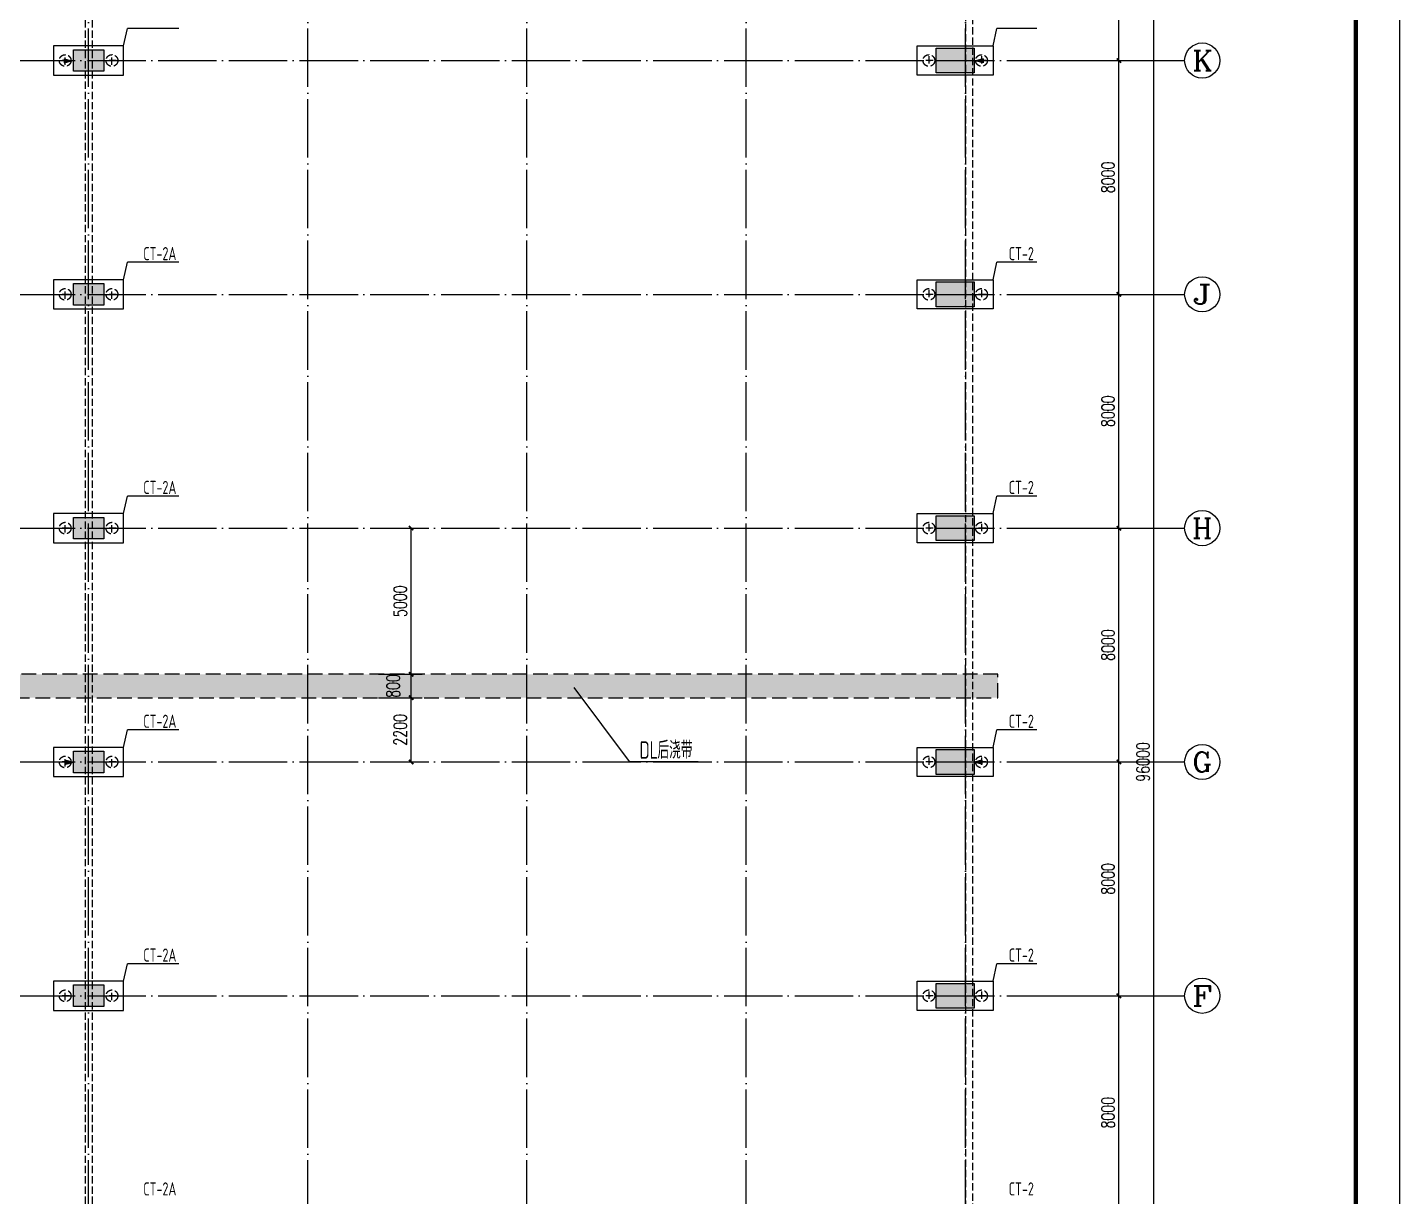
# Model space of a CAD drawing. Extents: x 14475413 to 15955882, y -732572 to -282951.
# Drawn here: x 14699866 to 14746809, y -546326 to -506326 of the extents above; entities that cross this region are included whole.
import ezdxf
from ezdxf.enums import TextEntityAlignment as Align

# ---------------------------------------------------------------- set-up
doc = ezdxf.new("R2010")
doc.units = 0
doc.header["$LTSCALE"] = 1000
doc.header["$MEASUREMENT"] = 0
for name, pattern in [('94', [0]), ('DASH', [0.35, 0.25, -0.1]), ('DOTE', [2.42, 2, -0.2, 0.02, -0.2])]:
    doc.linetypes.add(name, pattern=pattern)
for name, color, linetype in [('1', 7, 'Continuous'), ('1507', 6, 'Continuous'), ('3', 3, 'Continuous'), ('3T_WOOD', 21, 'Continuous'), ('AXIS', 3, 'Continuous'), ('AXIS_TEXT', 7, 'Continuous'), ('COLU', 253, 'Continuous'), ('dim', 7, 'Continuous'), ('DIM_LEAD', 3, 'Continuous'), ('DOTE', 1, 'DOTE'), ('GL', 2, 'Continuous'), ('PT', 4, 'Continuous'), ('PUB_DIM', 3, 'Continuous'), ('PUB_TEXT', 7, 'Continuous'), ('STAIR', 2, 'Continuous'), ('TK', 4, 'Continuous'), ('搅拌桩', 136, 'Continuous'), ('砌体-小孔砖', 50, 'Continuous')]:
    doc.layers.add(name, color=color, linetype=linetype)
doc.layers.add('116', color=1, linetype='Continuous', lineweight=35)
doc.styles.add('_TCH_AXIS', font='COMPLEX', dxfattribs={"bigfont": 'GBCBIG'})
doc.styles.add('_TCH_DIM_T3', font='SIMPLEX', dxfattribs={"width": 0.705882, "bigfont": 'GBCBIG'})
doc.styles.add('COMPLEX', font='COMPLEX')
doc.styles.add('TSSD_REIN', font='tssdeng.shx', dxfattribs={"width": 0.7, "bigfont": 'tssdchn.shx'})
doc.dimstyles.new('_TCH_ARCH&&150', dxfattribs={"dimtxt": 446.25, "dimasz": 150, "dimexe": 375, "dimexo": 450, "dimgap": 150, "dimtad": 1, "dimdec": 0, "dimzin": 0, "dimdsep": 46, "dimtxsty": '_TCH_DIM_T3', "dimblk": 'ARCHTICK', "dimcen": 0.09, "dimclrt": 7, "dimazin": 2, "dimtfac": 1, "dimtdec": 0, "dimtix": 1, "dimtmove": 2, "dimatfit": 3, "dimfxl": 0, "dimtolj": 1, "dimtzin": 0, "dimarcsym": 0})

# ---------------------------------------------------------------- blocks, each defined once
blk = doc.blocks.new('A$C177878A3')
at = {"layer": '1', "linetype": '94'}
blk.add_hatch(color=6, dxfattribs=at).paths.add_polyline_path([(112, 433), (0, 0), (224, 0)])
at = {"layer": '1', "color": 6, "linetype": '94'}
for p, q in [((0, 0), (112, 433)), ((224, 0), (112, 433)), ((0, 0), (224, 0))]:
    blk.add_line(p, q, dxfattribs=at)
blk = doc.blocks.new('A$C32175502')
at = {"layer": '1', "linetype": '94'}
blk.add_blockref('A$C177878A3', (0, 0), dxfattribs=at)
blk = doc.blocks.new('A$C3C5B3CE3')
at = {"layer": '1', "linetype": '94', "rotation": 180}
blk.add_blockref('A$C32175502', (224, 433), dxfattribs=at)
blk = doc.blocks.new('A$C43EB326B')
at = {"layer": '搅拌桩'}
blk.add_blockref('A$C3C5B3CE3', (0, 0), dxfattribs=at)
blk = doc.blocks.new('A$C2BB7790D')
at = {"layer": 'dim'}
blk.add_blockref('A$C43EB326B', (0, 0), dxfattribs=at)
blk = doc.blocks.new('GeYuanFrame_62714837', base_point=(20.09, 4.53))
at = {"layer": 'TK'}
blk.add_lwpolyline([(20.09, 4.53), (20.09, 598.53), (1071.09, 598.53), (1071.09, 4.53)], close=True, dxfattribs=at)
at = {"layer": 'TK', "const_width": 1}
blk.add_lwpolyline([(45.09, 588.53), (1061.09, 588.53), (1061.09, 14.53), (45.09, 14.53)], close=True, dxfattribs=at)
blk = doc.blocks.new('_AXISO')
blk.add_circle((0, 0), 0.5)
at = {"layer": 'AXIS_TEXT', "style": 'COMPLEX', "width": 1.041667}
blk.add_attdef('A', text='', height=0.56, dxfattribs=at).set_placement((-0.25, -0.28), (0.25, -0.28), align=Align.FIT)
blk = doc.blocks.new('_ArchTick')
at = {"color": 0, "linetype": 'ByBlock', "const_width": 0.4}
blk.add_lwpolyline([(-0.5, -0.5), (0.5, 0.5)], dxfattribs=at)
blk = doc.blocks.new('*D1516')
at = {"layer": 'AXIS', "color": 0, "lineweight": -2}
for p, q in [((14733907, -483458), (14738782, -483458)), ((14738407, -579458), (14738407, -483458)), ((14733907, -579458), (14738782, -579458))]:
    blk.add_line(p, q, dxfattribs=at)
at = {"layer": 'Defpoints', "color": 0}
for p in [(14733457, -483458), (14738407, -483458), (14733457, -579458)]:
    blk.add_point(p, dxfattribs=at)
at = {"layer": 'AXIS', "color": 0, "lineweight": -2, "xscale": 150, "yscale": 150, "zscale": 150}
for p, rotation in [((14738407, -483458), 90), ((14738407, -579458), 270)]:
    blk.add_blockref('_ArchTick', p, dxfattribs=dict(at, rotation=rotation))
at = {"layer": 'AXIS', "color": 7, "insert": (14738034, -531458), "char_height": 446.2, "attachment_point": 5, "rotation": 90, "style": '_TCH_DIM_T3'}
blk.add_mtext('\\A1;96000', dxfattribs=at)
blk = doc.blocks.new('*D1521')
at = {"layer": 'AXIS', "color": 0, "lineweight": -2}
for p, q in [((14733907, -539458), (14737582, -539458)), ((14737207, -547458), (14737207, -539458)), ((14733907, -547458), (14737582, -547458))]:
    blk.add_line(p, q, dxfattribs=at)
at = {"layer": 'Defpoints', "color": 0}
for p in [(14733457, -539458), (14737207, -539458), (14733457, -547458)]:
    blk.add_point(p, dxfattribs=at)
at = {"layer": 'AXIS', "color": 0, "lineweight": -2, "xscale": 150, "yscale": 150, "zscale": 150}
for p, rotation in [((14737207, -539458), 90), ((14737207, -547458), 270)]:
    blk.add_blockref('_ArchTick', p, dxfattribs=dict(at, rotation=rotation))
at = {"layer": 'AXIS', "color": 7, "insert": (14736834, -543458), "char_height": 446.2, "attachment_point": 5, "rotation": 90, "style": '_TCH_DIM_T3'}
blk.add_mtext('\\A1;8000', dxfattribs=at)
blk = doc.blocks.new('*D1522')
at = {"layer": 'AXIS', "color": 0, "lineweight": -2}
for p, q in [((14733907, -531458), (14737582, -531458)), ((14737207, -539458), (14737207, -531458)), ((14733907, -539458), (14737582, -539458))]:
    blk.add_line(p, q, dxfattribs=at)
at = {"layer": 'Defpoints', "color": 0}
for p in [(14733457, -531458), (14737207, -531458), (14733457, -539458)]:
    blk.add_point(p, dxfattribs=at)
at = {"layer": 'AXIS', "color": 0, "lineweight": -2, "xscale": 150, "yscale": 150, "zscale": 150}
for p, rotation in [((14737207, -531458), 90), ((14737207, -539458), 270)]:
    blk.add_blockref('_ArchTick', p, dxfattribs=dict(at, rotation=rotation))
at = {"layer": 'AXIS', "color": 7, "insert": (14736834, -535458), "char_height": 446.2, "attachment_point": 5, "rotation": 90, "style": '_TCH_DIM_T3'}
blk.add_mtext('\\A1;8000', dxfattribs=at)
blk = doc.blocks.new('*D1523')
at = {"layer": 'AXIS', "color": 0, "lineweight": -2}
for p, q in [((14733907, -523458), (14737582, -523458)), ((14737207, -531458), (14737207, -523458)), ((14733907, -531458), (14737582, -531458))]:
    blk.add_line(p, q, dxfattribs=at)
at = {"layer": 'Defpoints', "color": 0}
for p in [(14733457, -523458), (14737207, -523458), (14733457, -531458)]:
    blk.add_point(p, dxfattribs=at)
at = {"layer": 'AXIS', "color": 0, "lineweight": -2, "xscale": 150, "yscale": 150, "zscale": 150}
for p, rotation in [((14737207, -523458), 90), ((14737207, -531458), 270)]:
    blk.add_blockref('_ArchTick', p, dxfattribs=dict(at, rotation=rotation))
at = {"layer": 'AXIS', "color": 7, "insert": (14736834, -527458), "char_height": 446.2, "attachment_point": 5, "rotation": 90, "style": '_TCH_DIM_T3'}
blk.add_mtext('\\A1;8000', dxfattribs=at)
blk = doc.blocks.new('*D1524')
at = {"layer": 'AXIS', "color": 0, "lineweight": -2}
for p, q in [((14733907, -515458), (14737582, -515458)), ((14737207, -523458), (14737207, -515458)), ((14733907, -523458), (14737582, -523458))]:
    blk.add_line(p, q, dxfattribs=at)
at = {"layer": 'Defpoints', "color": 0}
for p in [(14733457, -515458), (14737207, -515458), (14733457, -523458)]:
    blk.add_point(p, dxfattribs=at)
at = {"layer": 'AXIS', "color": 0, "lineweight": -2, "xscale": 150, "yscale": 150, "zscale": 150}
for p, rotation in [((14737207, -515458), 90), ((14737207, -523458), 270)]:
    blk.add_blockref('_ArchTick', p, dxfattribs=dict(at, rotation=rotation))
at = {"layer": 'AXIS', "color": 7, "insert": (14736834, -519458), "char_height": 446.2, "attachment_point": 5, "rotation": 90, "style": '_TCH_DIM_T3'}
blk.add_mtext('\\A1;8000', dxfattribs=at)
blk = doc.blocks.new('*D1525')
at = {"layer": 'AXIS', "color": 0, "lineweight": -2}
for p, q in [((14733907, -507458), (14737582, -507458)), ((14737207, -515458), (14737207, -507458)), ((14733907, -515458), (14737582, -515458))]:
    blk.add_line(p, q, dxfattribs=at)
at = {"layer": 'Defpoints', "color": 0}
for p in [(14733457, -507458), (14737207, -507458), (14733457, -515458)]:
    blk.add_point(p, dxfattribs=at)
at = {"layer": 'AXIS', "color": 0, "lineweight": -2, "xscale": 150, "yscale": 150, "zscale": 150}
for p, rotation in [((14737207, -507458), 90), ((14737207, -515458), 270)]:
    blk.add_blockref('_ArchTick', p, dxfattribs=dict(at, rotation=rotation))
at = {"layer": 'AXIS', "color": 7, "insert": (14736834, -511458), "char_height": 446.2, "attachment_point": 5, "rotation": 90, "style": '_TCH_DIM_T3'}
blk.add_mtext('\\A1;8000', dxfattribs=at)
blk = doc.blocks.new('*D1526')
at = {"layer": 'AXIS', "color": 0, "lineweight": -2}
for p, q in [((14733907, -499458), (14737582, -499458)), ((14737207, -507458), (14737207, -499458)), ((14733907, -507458), (14737582, -507458))]:
    blk.add_line(p, q, dxfattribs=at)
at = {"layer": 'Defpoints', "color": 0}
for p in [(14733457, -499458), (14737207, -499458), (14733457, -507458)]:
    blk.add_point(p, dxfattribs=at)
at = {"layer": 'AXIS', "color": 0, "lineweight": -2, "xscale": 150, "yscale": 150, "zscale": 150}
for p, rotation in [((14737207, -499458), 90), ((14737207, -507458), 270)]:
    blk.add_blockref('_ArchTick', p, dxfattribs=dict(at, rotation=rotation))
at = {"layer": 'AXIS', "color": 7, "insert": (14736834, -503458), "char_height": 446.2, "attachment_point": 5, "rotation": 90, "style": '_TCH_DIM_T3'}
blk.add_mtext('\\A1;8000', dxfattribs=at)
blk = doc.blocks.new('*D1547')
at = {"layer": 'Defpoints', "color": 0}
for p in [(14711429, -529258), (14712992, -529258), (14711429, -531458)]:
    blk.add_point(p, dxfattribs=at)
at = {"layer": 'PUB_DIM', "color": 0, "lineweight": -2}
for p, q in [((14711879, -529258), (14713367, -529258)), ((14712992, -531458), (14712992, -529258)), ((14711879, -531458), (14713367, -531458))]:
    blk.add_line(p, q, dxfattribs=at)
at = {"layer": 'PUB_DIM', "color": 0, "lineweight": -2, "xscale": 150, "yscale": 150, "zscale": 150}
for p, rotation in [((14712992, -529258), 90), ((14712992, -531458), 270)]:
    blk.add_blockref('_ArchTick', p, dxfattribs=dict(at, rotation=rotation))
at = {"layer": 'PUB_DIM', "color": 7, "insert": (14712619, -530358), "char_height": 446.2, "attachment_point": 5, "rotation": 90, "style": '_TCH_DIM_T3'}
blk.add_mtext('\\A1;2200', dxfattribs=at)
blk = doc.blocks.new('*D1548')
at = {"layer": 'Defpoints', "color": 0}
for p in [(14711429, -528458), (14712992, -528458), (14711429, -529258)]:
    blk.add_point(p, dxfattribs=at)
at = {"layer": 'PUB_DIM', "color": 0, "lineweight": -2}
for p, q in [((14711879, -528458), (14713367, -528458)), ((14712992, -529258), (14712992, -528458)), ((14711879, -529258), (14713367, -529258))]:
    blk.add_line(p, q, dxfattribs=at)
at = {"layer": 'PUB_DIM', "color": 0, "lineweight": -2, "xscale": 150, "yscale": 150, "zscale": 150}
for p, rotation in [((14712992, -528458), 90), ((14712992, -529258), 270)]:
    blk.add_blockref('_ArchTick', p, dxfattribs=dict(at, rotation=rotation))
at = {"layer": 'PUB_DIM', "color": 7, "insert": (14712378, -528858), "char_height": 446.2, "attachment_point": 5, "rotation": 90, "style": '_TCH_DIM_T3'}
blk.add_mtext('\\A1;800', dxfattribs=at)
blk = doc.blocks.new('*D1549')
at = {"layer": 'Defpoints', "color": 0}
for p in [(14711429, -523458), (14712992, -523458), (14711429, -528458)]:
    blk.add_point(p, dxfattribs=at)
at = {"layer": 'PUB_DIM', "color": 0, "lineweight": -2}
for p, q in [((14711879, -523458), (14713367, -523458)), ((14712992, -528458), (14712992, -523458)), ((14711879, -528458), (14713367, -528458))]:
    blk.add_line(p, q, dxfattribs=at)
at = {"layer": 'PUB_DIM', "color": 0, "lineweight": -2, "xscale": 150, "yscale": 150, "zscale": 150}
for p, rotation in [((14712992, -523458), 90), ((14712992, -528458), 270)]:
    blk.add_blockref('_ArchTick', p, dxfattribs=dict(at, rotation=rotation))
at = {"layer": 'PUB_DIM', "color": 7, "insert": (14712619, -525958), "char_height": 446.2, "attachment_point": 5, "rotation": 90, "style": '_TCH_DIM_T3'}
blk.add_mtext('\\A1;5000', dxfattribs=at)

msp = doc.modelspace()

# ---------------------------------------------------------------- hatches: boundary and pattern name
at = {"layer": '116', "ltscale": 0.5}
h = msp.add_hatch(dxfattribs=at)
h.set_pattern_fill('钢筋混凝土', color=256, scale=30, style=0)
h.set_pattern_definition([(45, (-113098.22, -2722.16), (-53.0330086, 53.0330086), []), (50, (-113098.22, -2722.16), (215.1780548, -18.8256405), [22.5, -247.5]), (355, (-113098.22, -2722.16), (-41.6254, 225.65764), [18, -198]), (100.4514, (-113080.29, -2723.73), (173.5528145, 206.8318626), [19.122057, -210.3426336]), (46.1842, (-113098.22, -2662.16), (320.1723146, -49.6557043), [33.75, -371.25]), (96.6356, (-113071.54, -2666.3), (280.3988117, 292.235361), [28.6830864, -315.5139]), (351.1842, (-113098.22, -2662.16), (280.3985835, 292.23558), [27, -297]), (21, (-113068.22, -2677.16), (179.0721156, -120.7856672), [22.5, -247.5]), (326, (-113068.22, -2677.16), (72.9945996, 217.5450135), [18, -198]), (71.4514, (-113053.3, -2687.23), (252.0667886, 96.759149), [19.122057, -210.3426336]), (37.5, (-113098.22, -2722.16), (3.6479566, 99.86815615), [0, -195.6, 0, -201, 0, -198.75]), (7.5, (-113098.22, -2722.16), (78.9208612, 118.3235136), [0, -114.6, 0, -191.1, 0, -75.75]), (327.5, (-113165.12, -2722.16), (160.14673085, -6.7664615), [0, -75, 0, -234, 0, -310.5]), (317.5, (-113195.12, -2722.16), (174.9558508, 30.0314947), [0, -97.5, 0, -155.4, 0, -220.5])])
h.paths.add_polyline_path([(14724236.8, -579697.9), (14724236.8, -578937.9), (14724676.8, -578937.9), (14724676.8, -579697.9)])
h.paths.add_polyline_path([(14716736.8, -579697.9), (14716736.8, -578937.9), (14717176.8, -578937.9), (14717176.8, -579697.9)])
h.paths.add_polyline_path([(14709236.8, -579697.9), (14709236.8, -578937.9), (14709676.8, -578937.9), (14709676.8, -579697.9)])
h.paths.add_polyline_path([(14694236.8, -579697.9), (14694236.8, -578937.9), (14694676.8, -578937.9), (14694676.8, -579697.9)])
h.paths.add_polyline_path([(14679236.8, -579697.9), (14679236.8, -578937.9), (14679676.8, -578937.9), (14679676.8, -579697.9)])
h.paths.add_polyline_path([(14686736.8, -579697.9), (14686736.8, -578937.9), (14687176.8, -578937.9), (14687176.8, -579697.9)])
h.paths.add_polyline_path([(14701436.8, -579697.9), (14701436.8, -578887.9), (14702476.8, -578887.9), (14702476.8, -579697.9)])
h.paths.add_polyline_path([(14730956.8, -579717.9), (14730956.8, -578867.9), (14732256.8, -578867.9), (14732256.8, -579717.9)])
h.paths.add_polyline_path([(14671656.8, -579717.9), (14671656.8, -578867.9), (14672956.8, -578867.9), (14672956.8, -579717.9)])
h.paths.add_polyline_path([(14724236.8, -483977.9), (14724236.8, -483217.9), (14724676.8, -483217.9), (14724676.8, -483977.9)])
h.paths.add_polyline_path([(14716736.8, -483977.9), (14716736.8, -483217.9), (14717176.8, -483217.9), (14717176.8, -483977.9)])
h.paths.add_polyline_path([(14709236.8, -483977.9), (14709236.8, -483217.9), (14709676.8, -483217.9), (14709676.8, -483977.9)])
h.paths.add_polyline_path([(14694236.8, -483977.9), (14694236.8, -483217.9), (14694676.8, -483217.9), (14694676.8, -483977.9)])
h.paths.add_polyline_path([(14686736.8, -483977.9), (14686736.8, -483217.9), (14687176.8, -483217.9), (14687176.8, -483977.9)])
h.paths.add_polyline_path([(14679236.8, -483977.9), (14679236.8, -483217.9), (14679676.8, -483217.9), (14679676.8, -483977.9)])
h.paths.add_polyline_path([(14701436.8, -571827.9), (14701436.8, -571087.9), (14702476.8, -571087.9), (14702476.8, -571827.9)])
h.paths.add_polyline_path([(14730956.8, -571882.9), (14730956.8, -571032.9), (14732256.8, -571032.9), (14732256.8, -571882.9)])
h.paths.add_polyline_path([(14671656.8, -571882.9), (14671656.8, -571032.9), (14672956.8, -571032.9), (14672956.8, -571882.9)])
h.paths.add_polyline_path([(14701436.8, -563827.9), (14701436.8, -563087.9), (14702476.8, -563087.9), (14702476.8, -563827.9)])
h.paths.add_polyline_path([(14730956.8, -563882.9), (14730956.8, -563032.9), (14732256.8, -563032.9), (14732256.8, -563882.9)])
h.paths.add_polyline_path([(14671656.8, -563882.9), (14671656.8, -563032.9), (14672956.8, -563032.9), (14672956.8, -563882.9)])
h.paths.add_polyline_path([(14701436.8, -555827.9), (14701436.8, -555087.9), (14702476.8, -555087.9), (14702476.8, -555827.9)])
h.paths.add_polyline_path([(14730956.8, -555882.9), (14730956.8, -555032.9), (14732256.8, -555032.9), (14732256.8, -555882.9)])
h.paths.add_polyline_path([(14671656.8, -555882.9), (14671656.8, -555032.9), (14672956.8, -555032.9), (14672956.8, -555882.9)])
h.paths.add_polyline_path([(14701436.8, -547827.9), (14701436.8, -547087.9), (14702476.8, -547087.9), (14702476.8, -547827.9)])
h.paths.add_polyline_path([(14730956.8, -547882.9), (14730956.8, -547032.9), (14732256.8, -547032.9), (14732256.8, -547882.9)])
h.paths.add_polyline_path([(14671656.8, -547882.9), (14671656.8, -547032.9), (14672956.8, -547032.9), (14672956.8, -547882.9)])
h.paths.add_polyline_path([(14701436.8, -539827.9), (14701436.8, -539087.9), (14702476.8, -539087.9), (14702476.8, -539827.9)])
h.paths.add_polyline_path([(14730956.8, -539882.9), (14730956.8, -539032.9), (14732256.8, -539032.9), (14732256.8, -539882.9)])
h.paths.add_polyline_path([(14671656.8, -539882.9), (14671656.8, -539032.9), (14672956.8, -539032.9), (14672956.8, -539882.9)])
h.paths.add_polyline_path([(14701436.8, -531827.9), (14701436.8, -531087.9), (14702476.8, -531087.9), (14702476.8, -531827.9)])
h.paths.add_polyline_path([(14730956.8, -531882.9), (14730956.8, -531032.9), (14732256.8, -531032.9), (14732256.8, -531882.9)])
h.paths.add_polyline_path([(14671656.8, -531882.9), (14671656.8, -531032.9), (14672956.8, -531032.9), (14672956.8, -531882.9)])
h.paths.add_polyline_path([(14701436.8, -523827.9), (14701436.8, -523087.9), (14702476.8, -523087.9), (14702476.8, -523827.9)])
h.paths.add_polyline_path([(14730956.8, -523882.9), (14730956.8, -523032.9), (14732256.8, -523032.9), (14732256.8, -523882.9)])
h.paths.add_polyline_path([(14671656.8, -523882.9), (14671656.8, -523032.9), (14672956.8, -523032.9), (14672956.8, -523882.9)])
h.paths.add_polyline_path([(14701436.8, -515827.9), (14701436.8, -515087.9), (14702476.8, -515087.9), (14702476.8, -515827.9)])
h.paths.add_polyline_path([(14730956.8, -515882.9), (14730956.8, -515032.9), (14732256.8, -515032.9), (14732256.8, -515882.9)])
h.paths.add_polyline_path([(14671656.8, -515882.9), (14671656.8, -515032.9), (14672956.8, -515032.9), (14672956.8, -515882.9)])
h.paths.add_polyline_path([(14701436.8, -507827.9), (14701436.8, -507087.9), (14702476.8, -507087.9), (14702476.8, -507827.9)])
h.paths.add_polyline_path([(14730956.8, -507882.9), (14730956.8, -507032.9), (14732256.8, -507032.9), (14732256.8, -507882.9)])
h.paths.add_polyline_path([(14671656.8, -507882.9), (14671656.8, -507032.9), (14672956.8, -507032.9), (14672956.8, -507882.9)])
h.paths.add_polyline_path([(14701436.8, -499827.9), (14701436.8, -499087.9), (14702476.8, -499087.9), (14702476.8, -499827.9)])
h.paths.add_polyline_path([(14730956.8, -499882.9), (14730956.8, -499032.9), (14732256.8, -499032.9), (14732256.8, -499882.9)])
h.paths.add_polyline_path([(14671656.8, -499882.9), (14671656.8, -499032.9), (14672956.8, -499032.9), (14672956.8, -499882.9)])
h.paths.add_polyline_path([(14701436.8, -484027.9), (14701436.8, -483217.9), (14702476.8, -483217.9), (14702476.8, -484027.9)])
h.paths.add_polyline_path([(14701436.8, -491827.9), (14701436.8, -491087.9), (14702476.8, -491087.9), (14702476.8, -491827.9)])
h.paths.add_polyline_path([(14730956.8, -484047.9), (14730956.8, -483197.9), (14732256.8, -483197.9), (14732256.8, -484047.9)])
h.paths.add_polyline_path([(14730956.8, -491882.9), (14730956.8, -491032.9), (14732256.8, -491032.9), (14732256.8, -491882.9)])
h.paths.add_polyline_path([(14671656.8, -484047.9), (14671656.8, -483197.9), (14672956.8, -483197.9), (14672956.8, -484047.9)])
h.paths.add_polyline_path([(14671656.8, -491882.9), (14671656.8, -491032.9), (14672956.8, -491032.9), (14672956.8, -491882.9)])
at = {"layer": '3T_WOOD', "ltscale": 0.5}
h = msp.add_hatch(dxfattribs=at)
h.set_pattern_fill('钢筋混凝土', color=256, scale=200, style=0)
h.set_pattern_definition([(45, (-569410.45, 154450.57), (-353.55339, 353.55339), []), (50, (-569410.4, 154450.6), (1434.520365, -125.50427), [150, -1650]), (355, (-569410.4, 154450.6), (-277.50267, 1504.38427), [120, -1320]), (100.4514, (-569290.9, 154440.1), (1157.01876, 1378.87908), [127.48038, -1402.28422]), (46.1842, (-569410.4, 154850.6), (2134.4821, -331.03803), [225, -2475]), (96.6356, (-569232.6, 154823), (1869.3254, 1948.23574), [191.22058, -2103.426]), (351.1842, (-569410.4, 154850.6), (1869.3239, 1948.2372), [180, -1980]), (21, (-569210.4, 154750.6), (1193.8141, -805.23778), [150, -1650]), (326, (-569210.4, 154750.6), (486.63066, 1450.30009), [120, -1320]), (71.4514, (-569111, 154683.5), (1680.44526, 645.06099), [127.48038, -1402.28422]), (37.5, (-569410.45, 154450.57), (24.31971, 665.787708), [0, -1304, 0, -1340, 0, -1325]), (7.5, (-569410.45, 154450.6), (526.139075, 788.823424), [0, -764, 0, -1274, 0, -505]), (327.5, (-569856.45, 154450.57), (1067.644872, -45.109743), [0, -500, 0, -1560, 0, -2070]), (317.5, (-570056.4, 154450.6), (1166.37234, 200.209965), [0, -650, 0, -1036, 0, -1470])])
h.paths.add_polyline_path([(14671440.5, -529257.9), (14733065.7, -529257.9), (14733065.7, -528457.9), (14671440.5, -528457.9)])

# ---------------------------------------------------------------- linework, layer by layer
at = {"layer": '1507', "color": 8, "linetype": 'DASH'}
for p, q in [((14701156.8, -507607.9), (14701156.8, -507307.9)), ((14702756.8, -507607.9), (14702756.8, -507307.9)), ((14730706.8, -507307.9), (14730706.8, -507607.9)), ((14732506.8, -507307.9), (14732506.8, -507607.9)), ((14701306.8, -507457.9), (14701006.8, -507457.9)), ((14702906.8, -507457.9), (14702606.8, -507457.9)), ((14730856.8, -507457.9), (14730556.8, -507457.9)), ((14732656.8, -507457.9), (14732356.8, -507457.9)), ((14701156.8, -515607.9), (14701156.8, -515307.9)), ((14702756.8, -515607.9), (14702756.8, -515307.9)), ((14730706.8, -515307.9), (14730706.8, -515607.9)), ((14732506.8, -515307.9), (14732506.8, -515607.9)), ((14701306.8, -515457.9), (14701006.8, -515457.9)), ((14702906.8, -515457.9), (14702606.8, -515457.9)), ((14730856.8, -515457.9), (14730556.8, -515457.9)), ((14732656.8, -515457.9), (14732356.8, -515457.9)), ((14701156.8, -523607.9), (14701156.8, -523307.9)), ((14702756.8, -523607.9), (14702756.8, -523307.9)), ((14730706.8, -523307.9), (14730706.8, -523607.9)), ((14732506.8, -523307.9), (14732506.8, -523607.9)), ((14701306.8, -523457.9), (14701006.8, -523457.9)), ((14702906.8, -523457.9), (14702606.8, -523457.9)), ((14730856.8, -523457.9), (14730556.8, -523457.9)), ((14732656.8, -523457.9), (14732356.8, -523457.9)), ((14701156.8, -531607.9), (14701156.8, -531307.9)), ((14702756.8, -531607.9), (14702756.8, -531307.9)), ((14730706.8, -531307.9), (14730706.8, -531607.9)), ((14732506.8, -531307.9), (14732506.8, -531607.9)), ((14701306.8, -531457.9), (14701006.8, -531457.9)), ((14702906.8, -531457.9), (14702606.8, -531457.9)), ((14730856.8, -531457.9), (14730556.8, -531457.9)), ((14732656.8, -531457.9), (14732356.8, -531457.9)), ((14701156.8, -539607.9), (14701156.8, -539307.9)), ((14702756.8, -539607.9), (14702756.8, -539307.9)), ((14730706.8, -539307.9), (14730706.8, -539607.9)), ((14732506.8, -539307.9), (14732506.8, -539607.9)), ((14701306.8, -539457.9), (14701006.8, -539457.9)), ((14702906.8, -539457.9), (14702606.8, -539457.9)), ((14730856.8, -539457.9), (14730556.8, -539457.9)), ((14732656.8, -539457.9), (14732356.8, -539457.9))]:
    msp.add_line(p, q, dxfattribs=at)
for centre in [(14701156.8, -507457.9), (14702756.8, -507457.9), (14730706.8, -507457.9), (14732506.8, -507457.9), (14701156.8, -515457.9), (14702756.8, -515457.9), (14730706.8, -515457.9), (14732506.8, -515457.9), (14701156.8, -523457.9), (14702756.8, -523457.9), (14730706.8, -523457.9), (14732506.8, -523457.9), (14701156.8, -531457.9), (14702756.8, -531457.9), (14730706.8, -531457.9), (14732506.8, -531457.9), (14701156.8, -539457.9), (14702756.8, -539457.9), (14730706.8, -539457.9), (14732506.8, -539457.9)]:
    msp.add_circle(centre, 200, dxfattribs=at)
at = {"layer": 'AXIS'}
for p, q in [((14733456.8, -507457.9), (14739456.8, -507457.9)), ((14733456.8, -515457.9), (14739456.8, -515457.9)), ((14733456.8, -523457.9), (14739456.8, -523457.9)), ((14733456.8, -531457.9), (14739456.8, -531457.9)), ((14733456.8, -539457.9), (14739456.8, -539457.9))]:
    msp.add_line(p, q, dxfattribs=at)
at = {"layer": 'COLU'}
for points in [[(14701436.8, -507827.9), (14701436.8, -507087.9), (14702476.8, -507087.9), (14702476.8, -507827.9)], [(14730956.8, -507882.9), (14730956.8, -507032.9), (14732256.8, -507032.9), (14732256.8, -507882.9)], [(14701436.8, -515827.9), (14701436.8, -515087.9), (14702476.8, -515087.9), (14702476.8, -515827.9)], [(14730956.8, -515882.9), (14730956.8, -515032.9), (14732256.8, -515032.9), (14732256.8, -515882.9)], [(14701436.8, -523827.9), (14701436.8, -523087.9), (14702476.8, -523087.9), (14702476.8, -523827.9)], [(14730956.8, -523882.9), (14730956.8, -523032.9), (14732256.8, -523032.9), (14732256.8, -523882.9)], [(14701436.8, -531827.9), (14701436.8, -531087.9), (14702476.8, -531087.9), (14702476.8, -531827.9)], [(14730956.8, -531882.9), (14730956.8, -531032.9), (14732256.8, -531032.9), (14732256.8, -531882.9)], [(14701436.8, -539827.9), (14701436.8, -539087.9), (14702476.8, -539087.9), (14702476.8, -539827.9)], [(14730956.8, -539882.9), (14730956.8, -539032.9), (14732256.8, -539032.9), (14732256.8, -539882.9)]]:
    msp.add_lwpolyline(points, close=True, dxfattribs=at)
at = {"layer": 'DIM_LEAD'}
for p, q in [((14718558.7, -528908.5), (14720453.9, -531438.5)), ((14720453.9, -531438.5), (14722813, -531438.5))]:
    msp.add_line(p, q, dxfattribs=at)
at = {"layer": 'DOTE'}
for p, q in [((14701956.8, -580957.9), (14701956.8, -481957.9)), ((14709456.8, -580957.9), (14709456.8, -481957.9)), ((14716956.8, -580957.9), (14716956.8, -481957.9)), ((14724456.8, -580957.9), (14724456.8, -481957.9)), ((14731956.8, -580957.9), (14731956.8, -481957.9)), ((14670456.8, -507457.9), (14733456.8, -507457.9)), ((14670456.8, -515457.9), (14733456.8, -515457.9)), ((14670456.8, -523457.9), (14733456.8, -523457.9)), ((14670456.8, -531457.9), (14733456.8, -531457.9)), ((14670456.8, -539457.9), (14733456.8, -539457.9))]:
    msp.add_line(p, q, dxfattribs=at)
at = {"layer": 'GL'}
for p, q in [((14703156.8, -506957.9), (14700756.8, -506957.9)), ((14700756.8, -506957.9), (14700756.8, -507957.9)), ((14703156.8, -507957.9), (14703156.8, -506957.9)), ((14700756.8, -507957.9), (14703156.8, -507957.9)), ((14703156.8, -514957.9), (14700756.8, -514957.9)), ((14700756.8, -514957.9), (14700756.8, -515957.9)), ((14703156.8, -515957.9), (14703156.8, -514957.9)), ((14700756.8, -515957.9), (14703156.8, -515957.9)), ((14703156.8, -522957.9), (14700756.8, -522957.9)), ((14700756.8, -522957.9), (14700756.8, -523957.9)), ((14703156.8, -523957.9), (14703156.8, -522957.9)), ((14700756.8, -523957.9), (14703156.8, -523957.9)), ((14703156.8, -530957.9), (14700756.8, -530957.9)), ((14700756.8, -530957.9), (14700756.8, -531957.9)), ((14703156.8, -531957.9), (14703156.8, -530957.9)), ((14700756.8, -531957.9), (14703156.8, -531957.9)), ((14703156.8, -538957.9), (14700756.8, -538957.9)), ((14700756.8, -538957.9), (14700756.8, -539957.9)), ((14703156.8, -539957.9), (14703156.8, -538957.9)), ((14700756.8, -539957.9), (14703156.8, -539957.9))]:
    msp.add_line(p, q, dxfattribs=at)
for points in [[(14732906.8, -507957.9), (14730306.8, -507957.9), (14730306.8, -506957.9), (14732906.8, -506957.9), (14732906.8, -507957.9)], [(14732906.8, -515957.9), (14730306.8, -515957.9), (14730306.8, -514957.9), (14732906.8, -514957.9), (14732906.8, -515957.9)], [(14732906.8, -523957.9), (14730306.8, -523957.9), (14730306.8, -522957.9), (14732906.8, -522957.9), (14732906.8, -523957.9)], [(14732906.8, -531957.9), (14730306.8, -531957.9), (14730306.8, -530957.9), (14732906.8, -530957.9), (14732906.8, -531957.9)], [(14732906.8, -539957.9), (14730306.8, -539957.9), (14730306.8, -538957.9), (14732906.8, -538957.9), (14732906.8, -539957.9)]]:
    msp.add_lwpolyline(points, dxfattribs=at)
at = {"layer": 'PT', "linetype": 'DASH'}
for points in [[(14671716.8, -483217.9), (14732196.8, -483217.9), (14732196.8, -579697.9), (14671716.8, -579697.9)], [(14671956.8, -483457.9), (14731956.8, -483457.9), (14731956.8, -579457.9), (14671956.8, -579457.9)]]:
    msp.add_lwpolyline(points, close=True, dxfattribs=at)
for points in [[(14701836.8, -484027.9), (14701836.8, -578887.9)], [(14702076.8, -484027.9), (14702076.8, -578887.9)]]:
    msp.add_lwpolyline(points, dxfattribs=at)
at = {"layer": 'STAIR'}
for p, q in [((14703156.8, -506957.9), (14703286.4, -506362.3)), ((14705046.4, -506362.3), (14703286.4, -506362.3)), ((14732906.8, -506957.9), (14733036.4, -506362.3)), ((14734399, -506362.3), (14733036.4, -506362.3)), ((14703156.8, -514957.9), (14703286.4, -514362.3)), ((14705046.4, -514362.3), (14703286.4, -514362.3)), ((14732906.8, -514957.9), (14733036.4, -514362.3)), ((14734399, -514362.3), (14733036.4, -514362.3)), ((14703156.8, -522957.9), (14703286.4, -522362.3)), ((14705046.4, -522362.3), (14703286.4, -522362.3)), ((14732906.8, -522957.9), (14733036.4, -522362.3)), ((14734399, -522362.3), (14733036.4, -522362.3)), ((14703156.8, -530957.9), (14703286.4, -530362.3)), ((14705046.4, -530362.3), (14703286.4, -530362.3)), ((14732906.8, -530957.9), (14733036.4, -530362.3)), ((14734399, -530362.3), (14733036.4, -530362.3)), ((14703156.8, -538957.9), (14703286.4, -538362.3)), ((14705046.4, -538362.3), (14703286.4, -538362.3)), ((14732906.8, -538957.9), (14733036.4, -538362.3)), ((14734399, -538362.3), (14733036.4, -538362.3))]:
    msp.add_line(p, q, dxfattribs=at)
at = {"layer": '砌体-小孔砖', "linetype": 'DASH', "ltscale": 2}
msp.add_lwpolyline([(14671440.5, -529257.9), (14733065.7, -529257.9), (14733065.7, -528457.9), (14671440.5, -528457.9)], close=True, dxfattribs=at)

# ---------------------------------------------------------------- block references
at = {"xscale": 150, "yscale": 150, "zscale": 150, "rotation": 270}
msp.add_blockref('GeYuanFrame_62714837', (14657709.1, -466600), dxfattribs=at)
at = {"layer": '3', "yscale": 0.6000000014901161, "zscale": 0.6}
for p, xscale, rotation in [((14701386.8, -507531.8), 0.599999999627471, 90), ((14732306.8, -507531.8), -0.599999999627471, 270), ((14701436.8, -531531.8), 0.599999999627471, 90), ((14732256.8, -531531.8), -0.599999999627471, 270)]:
    msp.add_blockref('A$C2BB7790D', p, dxfattribs=dict(at, xscale=xscale, rotation=rotation))
at = {"layer": 'AXIS'}
ref = msp.add_blockref('_AXISO', (14740056.8, -507457.9), dxfattribs=dict(at, xscale=1200, yscale=1200, zscale=1200))
ref.add_attrib('A', 'K', dxfattribs={"layer": 'AXIS_TEXT', "ltscale": 0.5, "height": 678.8, "style": '_TCH_AXIS', "width": 1.105263}).set_placement((14739717.4, -507797.3), (14740396.3, -507797.3), align=Align.FIT)
ref = msp.add_blockref('_AXISO', (14740056.8, -515457.9), dxfattribs=dict(at, xscale=1200, yscale=1200, zscale=1200))
ref.add_attrib('A', 'J', dxfattribs={"layer": 'AXIS_TEXT', "ltscale": 0.5, "height": 678.8, "style": '_TCH_AXIS', "width": 1.909091}).set_placement((14739717.4, -515797.3), (14740396.3, -515797.3), align=Align.FIT)
ref = msp.add_blockref('_AXISO', (14740056.8, -523457.9), dxfattribs=dict(at, xscale=1200, yscale=1200, zscale=1200))
ref.add_attrib('A', 'H', dxfattribs={"layer": 'AXIS_TEXT', "ltscale": 0.5, "height": 678.8, "style": '_TCH_AXIS', "width": 1.05}).set_placement((14739717.4, -523797.3), (14740396.3, -523797.3), align=Align.FIT)
ref = msp.add_blockref('_AXISO', (14740056.8, -531457.9), dxfattribs=dict(at, xscale=1200, yscale=1200, zscale=1200))
ref.add_attrib('A', 'G', dxfattribs={"layer": 'AXIS_TEXT', "ltscale": 0.5, "height": 678.8, "style": '_TCH_AXIS', "width": 1.166667}).set_placement((14739717.4, -531797.3), (14740396.3, -531797.3), align=Align.FIT)
ref = msp.add_blockref('_AXISO', (14740056.8, -539457.9), dxfattribs=dict(at, xscale=1200, yscale=1200, zscale=1200))
ref.add_attrib('A', 'F', dxfattribs={"layer": 'AXIS_TEXT', "ltscale": 0.5, "height": 678.8, "style": '_TCH_AXIS', "width": 1.3125}).set_placement((14739717.4, -539797.3), (14740396.3, -539797.3), align=Align.FIT)

# ---------------------------------------------------------------- texts
at = {"layer": 'PUB_TEXT', "style": 'TSSD_REIN', "width": 0.7}
for s, p in [('DL', (14720808.2, -531348.6)), ('后浇带', (14721422, -531348.6))]:
    msp.add_text(s, height=600, dxfattribs=at).set_placement(p)
at = {"layer": 'STAIR', "style": 'TSSD_REIN', "width": 0.7}
for s, p in [('CT-2A', (14704960.5, -514289.8)), ('CT-2', (14734297.9, -514289.8)), ('CT-2A', (14704960.5, -522289.8)), ('CT-2', (14734297.9, -522289.8)), ('CT-2A', (14704960.5, -530289.8)), ('CT-2', (14734297.9, -530289.8)), ('CT-2A', (14704960.5, -538289.8)), ('CT-2', (14734297.9, -538289.8)), ('CT-2A', (14704960.5, -546289.8)), ('CT-2', (14734297.9, -546289.8))]:
    msp.add_text(s, height=450, dxfattribs=at).set_placement(p, align=Align.RIGHT)

# ---------------------------------------------------------------- dimensions: what is measured, and where the dimension line sits
at = {"layer": 'AXIS'}
for p1, p2, distance, text, picture, middle in [((14733456.8, -579457.9), (14733456.8, -483457.9), -4950, '96000', '*D1516', (14738033.7, -531457.9)), ((14733456.8, -507457.9), (14733456.8, -499457.9), -3750, '8000', '*D1526', (14736833.7, -503457.9)), ((14733456.8, -515457.9), (14733456.8, -507457.9), -3750, '8000', '*D1525', (14736833.7, -511457.9)), ((14733456.8, -523457.9), (14733456.8, -515457.9), -3750, '8000', '*D1524', (14736833.7, -519457.9)), ((14733456.8, -531457.9), (14733456.8, -523457.9), -3750, '8000', '*D1523', (14736833.7, -527457.9)), ((14733456.8, -539457.9), (14733456.8, -531457.9), -3750, '8000', '*D1522', (14736833.7, -535457.9)), ((14733456.8, -547457.9), (14733456.8, -539457.9), -3750, '8000', '*D1521', (14736833.7, -543457.9))]:
    dim = msp.add_aligned_dim(p1=p1, p2=p2, distance=distance, text=text, dimstyle='_TCH_ARCH&&150', dxfattribs=at)
    dim.commit()
    dim.dimension.update_dxf_attribs({"geometry": picture, "text_midpoint": middle})
at = {"layer": 'PUB_DIM'}
for p1, p2, text, picture, middle in [((14711428.9, -528457.9), (14711428.9, -523457.9), '5000', '*D1549', (14712619.2, -525957.9)), ((14711428.9, -531457.9), (14711428.9, -529257.9), '2200', '*D1547', (14712619.2, -530357.9))]:
    dim = msp.add_aligned_dim(p1=p1, p2=p2, distance=-1563.4, text=text, dimstyle='_TCH_ARCH&&150', dxfattribs=at)
    dim.commit()
    dim.dimension.update_dxf_attribs({"geometry": picture, "text_midpoint": middle})
dim = msp.add_linear_dim(base=(14712992.3, -528457.9), p1=(14711428.9, -529257.9), p2=(14711428.9, -528457.9), angle=90, text='800', dimstyle='_TCH_ARCH&&150', dxfattribs=at)
dim.commit()
dim.dimension.update_dxf_attribs({"geometry": '*D1548', "text_midpoint": (14712378.4, -528857.9), "dimtype": 161})

doc.saveas('drawing.dxf')
